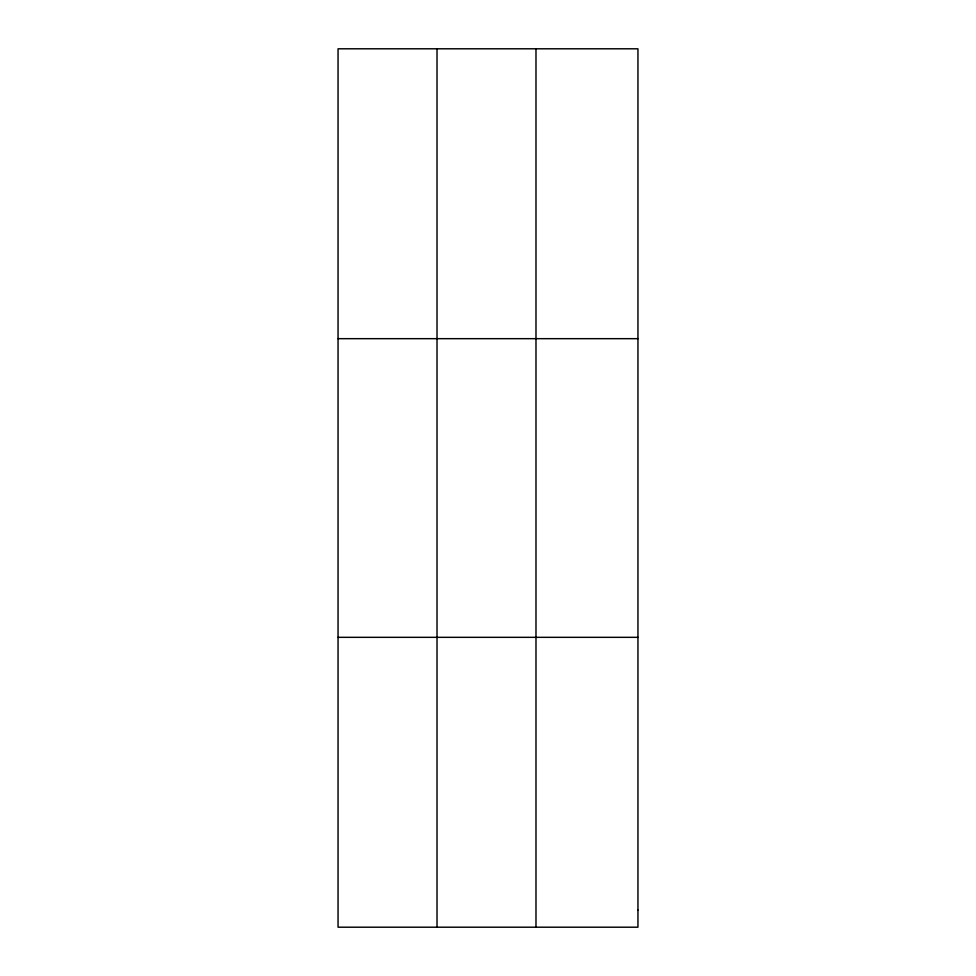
<?xml version="1.0" encoding="UTF-8"?>
<svg xmlns="http://www.w3.org/2000/svg" width="976" height="976" viewBox="0 0 976 976"><rect width="100%" height="100%" fill="white"/><g stroke="black" fill="none" stroke-linecap="round" stroke-linejoin="round"><path stroke-width="1.46" d="M437.016 48.8L437.016 927.2M535.983 48.8L535.983 927.2M338.05 338.672L637.95 338.672M338.05 637.328L637.95 637.328M637.95 910.144L637.95 927.2L338.05 927.2L338.05 48.8L637.95 48.8L637.95 910.144"/></g></svg>
